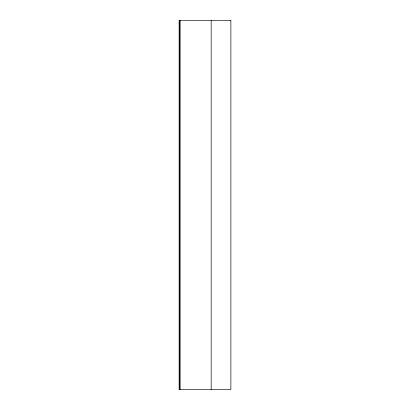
<?xml version="1.0" encoding="UTF-8"?>
<svg xmlns="http://www.w3.org/2000/svg" width="410" height="410" viewBox="0 0 410 410"><rect width="100%" height="100%" fill="white"/><g stroke="black" fill="none" stroke-linecap="round" stroke-linejoin="round"><path stroke-width="0.61" d="M211.171 20.5L211.171 389.5M180.139 20.5L180.139 389.5M179.647 20.5L179.647 389.5M230.881 20.5L179.119 20.5L179.119 389.5L230.881 389.5L230.881 20.5"/></g></svg>
